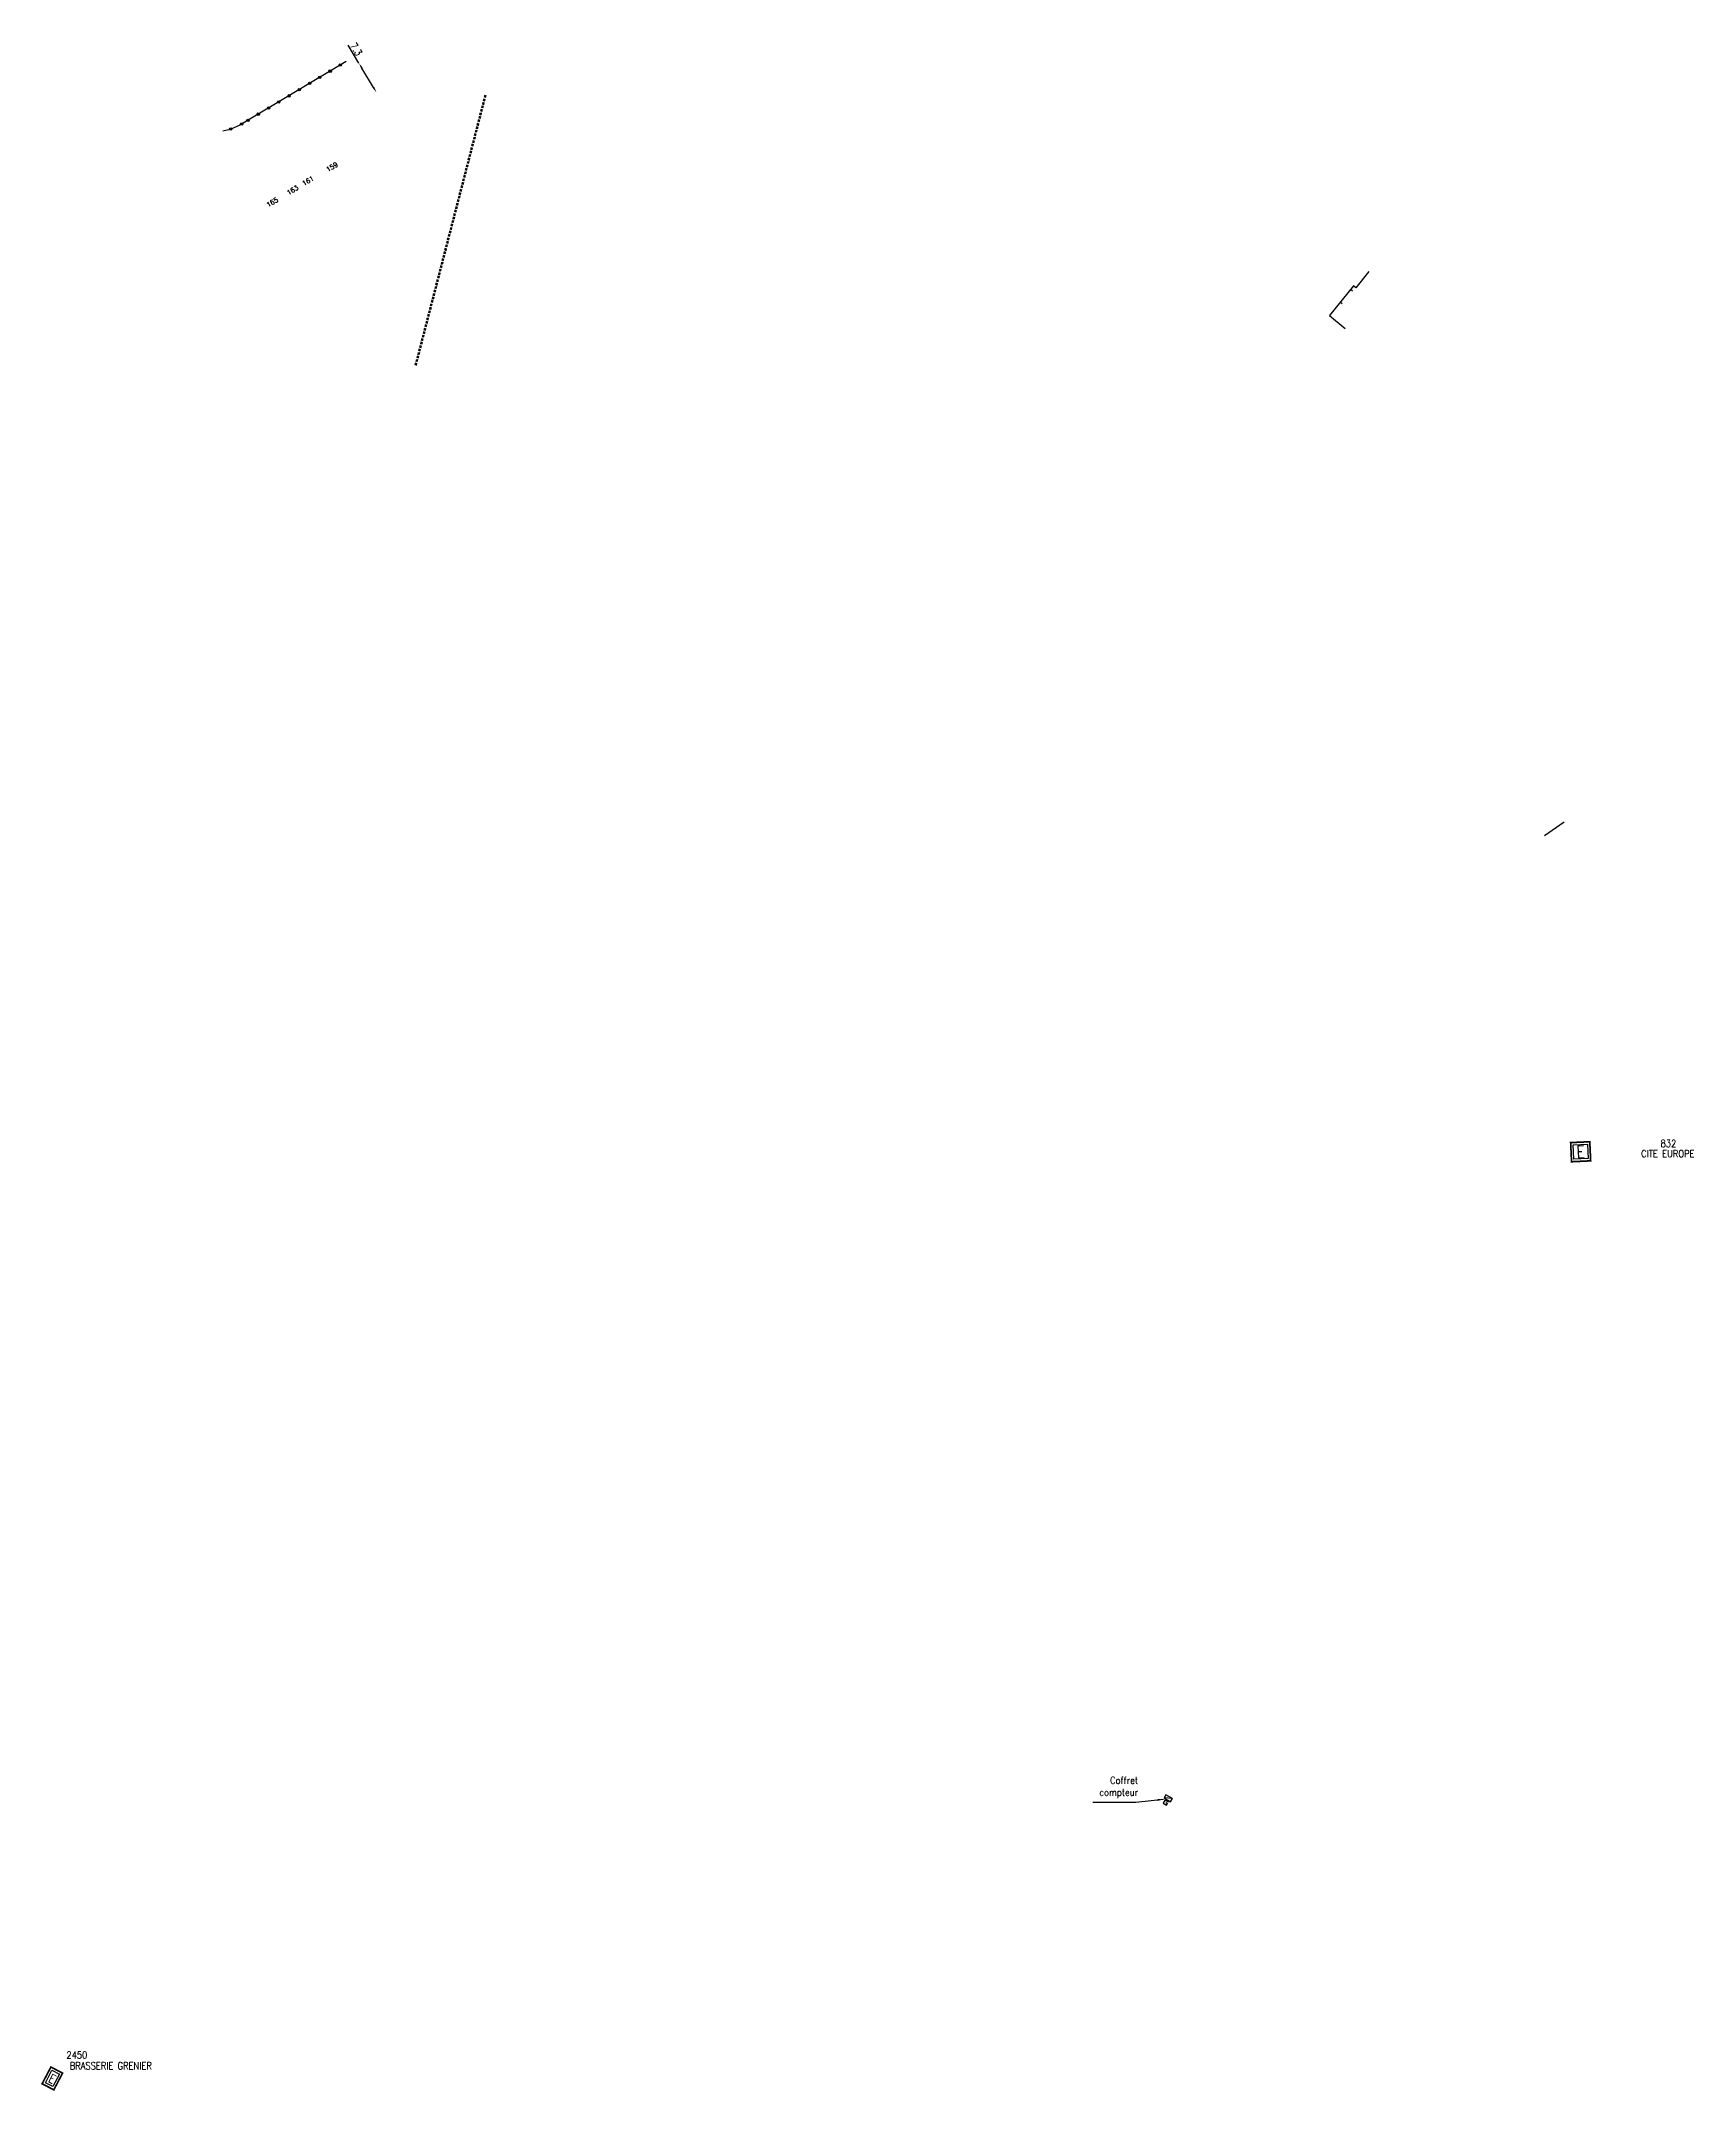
# Model space of a CAD drawing. Header units: millimetres. Extents: x 156026 to 156958, y 122000 to 122980.
# Drawn here: x 156025.6 to 156371.1, y 122003.3 to 122431.8 of the extents above; entities that cross this region are included whole.
import ezdxf
from ezdxf.enums import TextEntityAlignment as Align

# ---------------------------------------------------------------- set-up
doc = ezdxf.new("R2010")
doc.units = ezdxf.units.MM
doc.linetypes.add('DASHED', pattern=[0.75, 0.5, -0.25])
doc.layers.get('0').update_dxf_attribs({"linetype": 'CONTINUOUS'})
doc.layers.get('DEFPOINTS').update_dxf_attribs({"linetype": 'CONTINUOUS'})
for name, color, linetype in [('M_200', 7, 'CONTINUOUS'), ('W0008', 7, 'CONTINUOUS'), ('W0100', 7, 'CONTINUOUS'), ('W0112', 1, 'DASHED'), ('W0322', 7, 'CONTINUOUS'), ('W0432', 7, 'CONTINUOUS'), ('W0991', 7, 'CONTINUOUS'), ('W1102', 7, 'CONTINUOUS')]:
    doc.layers.add(name, color=color, linetype=linetype)
doc.styles.add('M_ROMANS', font='ROMANS.shx', dxfattribs={"width": 0.75})
doc.styles.get("Standard").update_dxf_attribs({"font": 'romans.shx', "width": 0.85})
doc.dimstyles.get("Standard").update_dxf_attribs({"dimtxt": 1.5, "dimasz": 1.2, "dimexe": 0.625, "dimexo": 0.625, "dimgap": 0.25, "dimtad": 1, "dimdec": 1, "dimzin": 0, "dimdsep": 46, "dimtxsty": 'Standard', "dimcen": -0.5, "dimadec": 0, "dimazin": 0, "dimtfac": 1, "dimtdec": 1, "dimtmove": 0, "dimatfit": 3, "dimfxl": 0, "dimtolj": 1, "dimtzin": 0, "dimarcsym": 0})

# ---------------------------------------------------------------- blocks, each defined once
blk = doc.blocks.new('*U1')
at = {"flags": 128}
for points in [[(0.8, 0.8), (-0.8, 0.8)], [(-0.8, 0.8), (-0.8, 0)], [(0.8, 0.8), (-0.8, 0)], [(-0.8, 0), (0.8, 0)], [(0.8, 0), (0.8, 0.8)], [(-0.41, -0.22), (-0.41, -1.02)], [(-0.41, -1.02), (0.39, -1.02)], [(-0.4, -0.22), (0.4, -0.22)], [(-0.01, -0.62), (0.39, -0.62)], [(0.39, -1.02), (0.39, -0.62)]]:
    blk.add_lwpolyline(points, dxfattribs=at)
blk = doc.blocks.new('M_200_56')
at = {"color": 0, "linetype": 'Continuous', "const_width": 0.35, "flags": 128}
blk.add_lwpolyline([(2, 2), (2, -2), (-2, -2), (-2, 2)], close=True, dxfattribs=at)
at = {"color": 0, "linetype": 'Continuous'}
blk.add_lwpolyline([(-1.5, 1.5), (1.5, 1.5), (1.5, -1.5), (-1.5, -1.5)], close=True, dxfattribs=at)
at = {"color": 0, "linetype": 'Continuous', "width": 0.85}
blk.add_text('E', height=2.5, dxfattribs=at).set_placement((0, 0), align=Align.MIDDLE_CENTER)
for tag, p in [('NUM', (0, 15.06)), ('NOM', (0, 8.65))]:
    blk.add_attdef(tag, text='', height=4, dxfattribs=at).set_placement(p, align=Align.MIDDLE)
at = {"color": 0, "linetype": 'Continuous', "style": 'M_ROMANS', "width": 0.75, "flags": 3}
for tag, p in [('DEF_COUP', (-0.13, -7.49)), ('DEF_LEG', (-0.13, -4.99)), ('DEF_TYPE', (-0.13, -9.99))]:
    blk.add_attdef(tag, text='', height=1.2, dxfattribs=at).set_placement(p, align=Align.MIDDLE)
blk = doc.blocks.new('*D10')
at = {"layer": 'DEFPOINTS', "color": 0, "linetype": 'Continuous', "transparency": 16777216}
for p in [(156092.08, 122427.18), (156095.73, 122421.09), (156095.73, 122421.09)]:
    blk.add_point(p, dxfattribs=at)
at = {"layer": 'W0008', "color": 0, "linetype": 'Continuous', "lineweight": -2, "transparency": 16777216}
for p, q in [((156092.08, 122427.18), (156089.84, 122430.93)), ((156095.12, 122422.12), (156092.7, 122426.15))]:
    blk.add_line(p, q, dxfattribs=at)
at = {"layer": 'W0008', "color": 0, "linetype": 'Continuous', "transparency": 16777216}
for points in [[(156092.87, 122426.25), (156092.53, 122426.04), (156092.08, 122427.18)], [(156095.29, 122422.22), (156094.94, 122422.01), (156095.73, 122421.09)]]:
    blk.add_solid(points, dxfattribs=at)
at = {"layer": 'W0008', "color": 0, "linetype": 'Continuous', "transparency": 16777216, "insert": (156091.51, 122430.08), "char_height": 1.5, "attachment_point": 5, "rotation": 300.9239}
blk.add_mtext('\\A1;7.3', dxfattribs=at)
blk = doc.blocks.new('*U7')
at = {"layer": 'M_200', "color": 0, "linetype": 'Continuous', "const_width": 0.35, "flags": 128}
blk.add_lwpolyline([(2.75, 3.95), (2.75, 0), (0, 0), (0, 3.95)], close=True, dxfattribs=at)
at = {"layer": 'M_200', "color": 0, "linetype": 'Continuous'}
blk.add_lwpolyline([(0.5, 3.45), (2.25, 3.45), (2.25, 0.5), (0.5, 0.5)], close=True, dxfattribs=at)
at = {"layer": 'M_200', "insert": (1.39, 1.9), "char_height": 1.81, "width": 1.7169, "attachment_point": 5}
blk.add_mtext('E', dxfattribs=at)
at = {"layer": 'M_200', "color": 0, "linetype": 'Continuous', "width": 0.85}
for tag, p in [('NUM', (2, 17.06)), ('NOM', (2, 10.65))]:
    blk.add_attdef(tag, text='', height=4, dxfattribs=at).set_placement(p, align=Align.MIDDLE)
at = {"layer": 'M_200', "color": 0, "linetype": 'Continuous', "style": 'M_ROMANS', "width": 0.75, "flags": 3}
for tag, p in [('DEF_LEG', (1.87, -2.99)), ('DEF_COUP', (1.87, -5.49)), ('DEF_TYPE', (1.87, -7.99))]:
    blk.add_attdef(tag, text='', height=1.2, dxfattribs=at).set_placement(p, align=Align.MIDDLE)
blk = doc.blocks.new('t322o')
at = {"color": 0, "linetype": 'Continuous'}
for radius in [0.25, 0.15]:
    blk.add_circle((0, 0), radius, dxfattribs=at)

msp = doc.modelspace()

# ---------------------------------------------------------------- linework, layer by layer
at = {"layer": 'W0100', "flags": 128}
for points in [[(156303.15, 122383.62), (156300.41, 122380.21), (156299.9, 122380.6), (156294.92, 122374.43), (156298.19, 122371.73)], [(156339.85, 122265.76), (156343.96, 122268.61)]]:
    msp.add_lwpolyline(points, dxfattribs=at)
at = {"layer": 'W0112', "flags": 128}
for points in [[(156118.37, 122420.45), (156103.74, 122363.84)], [(156118.59, 122420.4), (156103.96, 122363.79)]]:
    msp.add_lwpolyline(points, dxfattribs=at)
at = {"layer": 'W0322'}
msp.add_lwpolyline([(156089.4, 122427.49), (156067.18, 122414.2), (156065.14, 122413.34), (156063.63, 122412.98)], dxfattribs=at)
at = {"layer": 'W1102', "elevation": 3.08, "flags": 128}
msp.add_lwpolyline([(156297.6, 122376.88), (156297.18, 122377.23)], dxfattribs=at)
at = {"layer": 'W1102', "flags": 128}
msp.add_lwpolyline([(156299.75, 122379.49), (156299.3, 122379.85)], dxfattribs=at)

# ---------------------------------------------------------------- block references
at = {"layer": 'M_200'}
ref = msp.add_blockref('M_200_56', (156347.41, 122199.65), dxfattribs=dict(at, rotation=2.698151987312576))
ref.add_attrib('NUM', '832', dxfattribs={"layer": '0', "color": 0, "linetype": 'Continuous', "height": 1.5, "width": 0.85}).set_placement((156365.75, 122201.38), align=Align.MIDDLE)
ref.add_attrib('NOM', 'CITE EUROPE', dxfattribs={"layer": '0', "color": 0, "linetype": 'Continuous', "height": 1.5, "width": 0.85}).set_placement((156365.63, 122199.24), align=Align.MIDDLE)
ref = msp.add_blockref('*U7', (156025.87, 122004.85), dxfattribs=dict(at, rotation=332.2496135128027))
ref.add_attrib('NUM', '2450', dxfattribs={"color": 0, "linetype": 'Continuous', "height": 1.5, "width": 0.85}).set_placement((156033.13, 122010.85), align=Align.MIDDLE)
ref.add_attrib('NOM', 'BRASSERIE GRENIER', dxfattribs={"color": 0, "linetype": 'Continuous', "height": 1.5, "width": 0.85}).set_placement((156040.22, 122008.6), align=Align.MIDDLE)
at = {"layer": 'W0322'}
for p in [(156083.89, 122424.19), (156086.07, 122425.5), (156088.19, 122426.76), (156075.33, 122419.07), (156077.44, 122420.34), (156079.62, 122421.64), (156081.78, 122422.93), (156068.88, 122415.22), (156071.04, 122416.51), (156073.19, 122417.79), (156065.29, 122413.41), (156067.58, 122414.44)]:
    msp.add_blockref('t322o', p, dxfattribs=at)
at = {"layer": 'W0432', "rotation": 329.7131241383967}
msp.add_blockref('*U1', (156261.03, 122064.17), dxfattribs=at)

# ---------------------------------------------------------------- texts
at = {"layer": 'W0432', "linetype": 'Continuous', "insert": (156254.91, 122064.52), "char_height": 1.5, "attachment_point": 9}
msp.add_mtext('\\A1;Coffret\\Pcompteur', dxfattribs=at)
at = {"layer": 'W0991'}
for s, p in [('159', (156085.59, 122404.4)), ('161', (156080.58, 122401.48)), ('165', (156073.12, 122397.01)), ('163', (156077.37, 122399.55))]:
    msp.add_text(s, height=1, rotation=30.7192, dxfattribs=at).set_placement(p)

# ---------------------------------------------------------------- dimensions: what is measured, and where the dimension line sits
at = {"layer": 'W0008', "linetype": 'Continuous'}
dim = msp.add_linear_dim(base=(156095.73, 122421.09), p1=(156092.08, 122427.18), p2=(156095.73, 122421.09), angle=300.9239, text='7.3', dimstyle='Standard', dxfattribs=at)
dim.commit()
dim.dimension.update_dxf_attribs({"geometry": '*D10', "text_midpoint": (156090.65, 122429.57), "dimtype": 161})

# ---------------------------------------------------------------- leaders
at = {"layer": 'W0432', "linetype": 'Continuous', "annotation_type": 0, "has_hookline": 1, "hookline_direction": 1, "text_width": 8.74}
msp.add_leader([(156260.21, 122064.29), (156254.42, 122063.65)], dimstyle='Standard', override={"dimgap": 0.25, "dimtad": 1}, dxfattribs=at)

doc.saveas('drawing.dxf')
